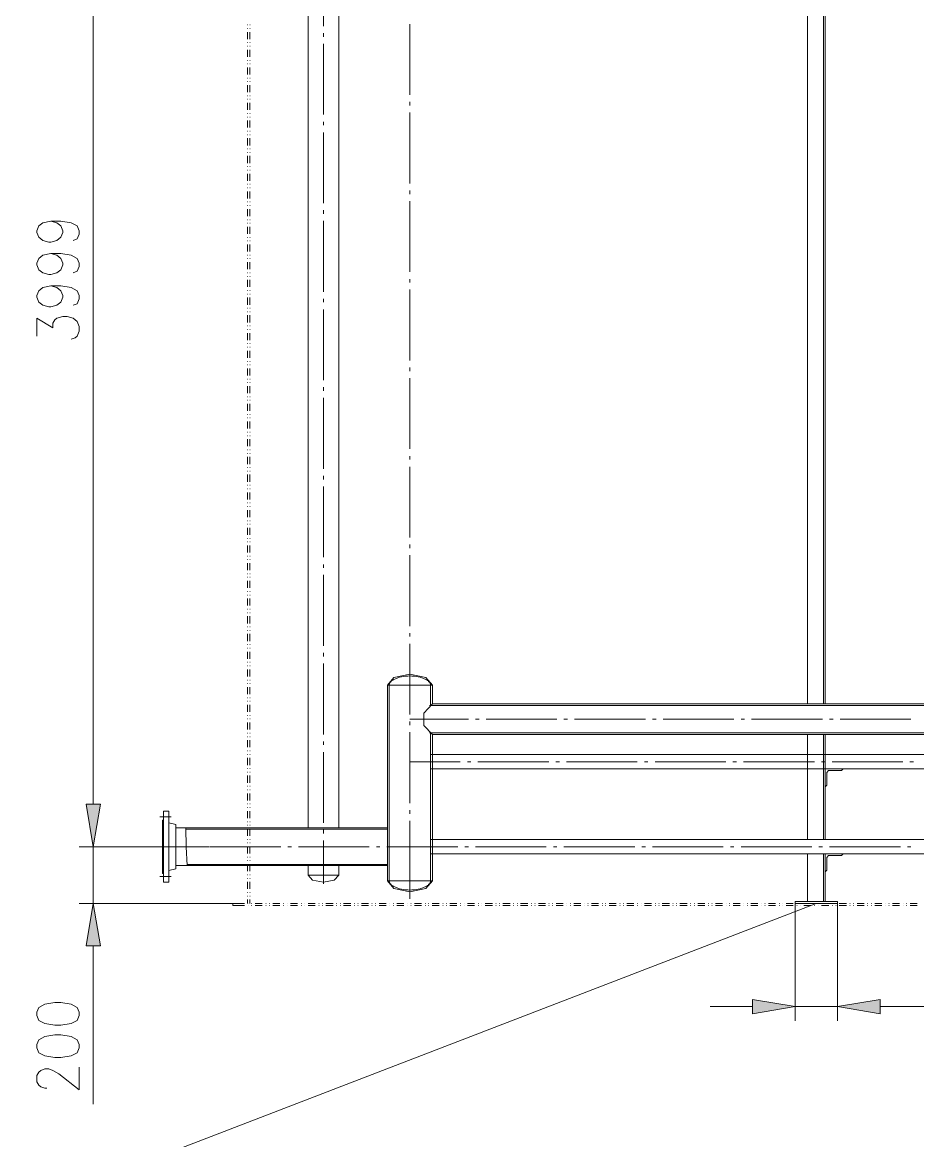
# Model space of a CAD drawing. Header units: millimetres. Extents: x 0 to 829, y 0 to 586.
# Drawn here: x 74.4 to 136.7, y 430.2 to 508 of the extents above; entities that cross this region are included whole.
import ezdxf

# ---------------------------------------------------------------- set-up
doc = ezdxf.new("R2010")
doc.units = ezdxf.units.MM

msp = doc.modelspace()

# ---------------------------------------------------------------- hatches: boundary and pattern name
h = msp.add_hatch(color=0)
h.dxf.hatch_style = 2
h.paths.add_polyline_path([(78.856417, 453.626361), (79.350306, 450.670083), (79.840667, 453.626361)])
h = msp.add_hatch(color=0)
h.dxf.hatch_style = 2
h.paths.add_polyline_path([(78.856417, 453.626361), (79.350306, 450.670083), (79.840667, 453.626361)])
h = msp.add_hatch(color=0)
h.dxf.hatch_style = 2
h.paths.add_polyline_path([(78.856417, 443.76975), (79.350306, 446.726028), (79.840667, 443.76975)])
h = msp.add_hatch(color=0)
h.dxf.hatch_style = 2
h.paths.add_polyline_path([(125.246694, 440.033833), (128.202972, 439.539944), (125.246694, 439.049583)])
h = msp.add_hatch(color=0)
h.dxf.hatch_style = 2
h.paths.add_polyline_path([(134.119056, 440.033833), (131.15925, 439.539944), (134.119056, 439.049583)])

# ---------------------------------------------------------------- linework, layer by layer
at = {"color": 0, "lineweight": 0}
for points in [[(94.308083, 451.982417), (94.308083, 540.377944)], [(129.060222, 529.029083), (129.060222, 460.607833)], [(130.185583, 529.029083), (130.185583, 460.607833)], [(130.302, 529.029083), (130.302, 460.607833)], [(96.435333, 451.982417), (96.435333, 528.468167)], [(79.350306, 453.626361), (79.350306, 526.57375)], [(95.373472, 507.784806), (95.373472, 512.716639)], [(90.088861, 507.869472), (90.1065, 507.869472)], [(90.088861, 507.622528), (90.1065, 507.622528)], [(90.244083, 507.869472), (90.261722, 507.869472)], [(90.244083, 507.622528), (90.261722, 507.622528)], [(101.384806, 503.004667), (101.384806, 507.932972)], [(90.088861, 507.375583), (90.088861, 506.881694)], [(90.244083, 507.375583), (90.244083, 506.881694)], [(95.373472, 507.0475), (95.373472, 507.294444)], [(90.088861, 506.638278), (90.1065, 506.638278)], [(90.088861, 506.391333), (90.1065, 506.391333)], [(90.088861, 506.144389), (90.088861, 505.6505)], [(90.244083, 506.638278), (90.261722, 506.638278)], [(90.244083, 506.391333), (90.261722, 506.391333)], [(90.244083, 506.144389), (90.244083, 505.6505)], [(95.373472, 501.625306), (95.373472, 506.553611)], [(90.088861, 505.403556), (90.1065, 505.403556)], [(90.088861, 505.156611), (90.1065, 505.156611)], [(90.244083, 505.403556), (90.261722, 505.403556)], [(90.244083, 505.156611), (90.261722, 505.156611)], [(90.088861, 504.913194), (90.088861, 504.419306)], [(90.244083, 504.913194), (90.244083, 504.419306)], [(90.088861, 504.172361), (90.1065, 504.172361)], [(90.088861, 503.925417), (90.1065, 503.925417)], [(90.088861, 503.678472), (90.088861, 503.184583)], [(90.244083, 504.172361), (90.261722, 504.172361)], [(90.244083, 503.925417), (90.261722, 503.925417)], [(90.244083, 503.678472), (90.244083, 503.184583)], [(90.088861, 502.941167), (90.1065, 502.941167)], [(90.244083, 502.941167), (90.261722, 502.941167)], [(90.088861, 502.694222), (90.1065, 502.694222)], [(90.088861, 502.447278), (90.088861, 501.953389)], [(90.244083, 502.694222), (90.261722, 502.694222)], [(90.244083, 502.447278), (90.244083, 501.953389)], [(101.384806, 502.263833), (101.384806, 502.510778)], [(90.088861, 501.706444), (90.1065, 501.706444)], [(90.088861, 501.4595), (90.1065, 501.4595)], [(90.244083, 501.706444), (90.261722, 501.706444)], [(90.244083, 501.4595), (90.261722, 501.4595)], [(101.384806, 496.841639), (101.384806, 501.769944)], [(90.088861, 501.212556), (90.088861, 500.722194)], [(90.244083, 501.212556), (90.244083, 500.722194)], [(95.373472, 500.884472), (95.373472, 501.131417)], [(90.088861, 500.47525), (90.1065, 500.47525)], [(90.088861, 500.228306), (90.1065, 500.228306)], [(90.088861, 499.981361), (90.088861, 499.487472)], [(90.244083, 500.47525), (90.261722, 500.47525)], [(90.244083, 500.228306), (90.261722, 500.228306)], [(90.244083, 499.981361), (90.244083, 499.487472)], [(95.373472, 495.462278), (95.373472, 500.390583)], [(90.088861, 499.244056), (90.1065, 499.244056)], [(90.088861, 498.997111), (90.1065, 498.997111)], [(90.244083, 499.244056), (90.261722, 499.244056)], [(90.244083, 498.997111), (90.261722, 498.997111)], [(90.088861, 498.750167), (90.088861, 498.256278)], [(90.244083, 498.750167), (90.244083, 498.256278)], [(90.088861, 498.009333), (90.1065, 498.009333)], [(90.088861, 497.762389), (90.1065, 497.762389)], [(90.088861, 497.515444), (90.088861, 497.025083)], [(90.244083, 498.009333), (90.261722, 498.009333)], [(90.244083, 497.762389), (90.261722, 497.762389)], [(90.244083, 497.515444), (90.244083, 497.025083)], [(90.088861, 496.778139), (90.1065, 496.778139)], [(90.244083, 496.778139), (90.261722, 496.778139)], [(90.088861, 496.531194), (90.1065, 496.531194)], [(90.088861, 496.28425), (90.088861, 495.790361)], [(90.244083, 496.531194), (90.261722, 496.531194)], [(90.244083, 496.28425), (90.244083, 495.790361)], [(101.384806, 496.100806), (101.384806, 496.34775)], [(90.088861, 495.546944), (90.1065, 495.546944)], [(90.088861, 495.3), (90.1065, 495.3)], [(90.088861, 495.053056), (90.088861, 494.559167)], [(90.244083, 495.546944), (90.261722, 495.546944)], [(90.244083, 495.3), (90.261722, 495.3)], [(90.244083, 495.053056), (90.244083, 494.559167)], [(101.384806, 490.678611), (101.384806, 495.610444)], [(90.088861, 494.312222), (90.1065, 494.312222)], [(90.244083, 494.312222), (90.261722, 494.312222)], [(95.373472, 494.721444), (95.373472, 494.968389)], [(76.3905, 494.213444), (76.813833, 494.100556), (77.096056, 493.874778), (77.237167, 493.536111), (77.237167, 493.423222), (77.096056, 493.088083), (76.813833, 492.862306), (76.3905, 492.749417), (76.249389, 492.749417), (75.826056, 492.862306), (75.547361, 493.088083), (75.40625, 493.423222), (75.40625, 493.536111), (75.547361, 493.874778), (75.826056, 494.100556), (76.3905, 494.213444), (77.096056, 494.213444), (77.798083, 494.100556), (78.221417, 493.874778), (78.362528, 493.536111), (78.362528, 493.313861), (78.221417, 492.975194), (77.939194, 492.862306)], [(90.088861, 494.065278), (90.1065, 494.065278)], [(90.088861, 493.818333), (90.088861, 493.327972)], [(90.244083, 494.065278), (90.261722, 494.065278)], [(90.244083, 493.818333), (90.244083, 493.327972)], [(95.373472, 489.29925), (95.373472, 494.231083)], [(90.088861, 493.081028), (90.1065, 493.081028)], [(90.088861, 492.834083), (90.1065, 492.834083)], [(90.244083, 493.081028), (90.261722, 493.081028)], [(90.244083, 492.834083), (90.261722, 492.834083)], [(76.3905, 491.959194), (76.813833, 491.846306), (77.096056, 491.620528), (77.237167, 491.285389), (77.237167, 491.1725), (77.096056, 490.833833), (76.813833, 490.608056), (76.3905, 490.495167), (76.249389, 490.495167), (75.826056, 490.608056), (75.547361, 490.833833), (75.40625, 491.1725), (75.40625, 491.285389), (75.547361, 491.620528), (75.826056, 491.846306), (76.3905, 491.959194), (77.096056, 491.959194), (77.798083, 491.846306), (78.221417, 491.620528), (78.362528, 491.285389), (78.362528, 491.059611), (78.221417, 490.720944), (77.939194, 490.608056)], [(90.088861, 492.587139), (90.088861, 492.09325)], [(90.244083, 492.587139), (90.244083, 492.09325)], [(90.088861, 491.849833), (90.1065, 491.849833)], [(90.088861, 491.602889), (90.1065, 491.602889)], [(90.088861, 491.355944), (90.088861, 490.862056)], [(90.244083, 491.849833), (90.261722, 491.849833)], [(90.244083, 491.602889), (90.261722, 491.602889)], [(90.244083, 491.355944), (90.244083, 490.862056)], [(90.088861, 490.615111), (90.1065, 490.615111)], [(90.088861, 490.368167), (90.1065, 490.368167)], [(90.244083, 490.615111), (90.261722, 490.615111)], [(90.244083, 490.368167), (90.261722, 490.368167)], [(76.3905, 489.704944), (76.813833, 489.595583), (77.096056, 489.369806), (77.237167, 489.031139), (77.237167, 488.91825), (77.096056, 488.579583), (76.813833, 488.353806), (76.3905, 488.240917), (76.249389, 488.240917), (75.826056, 488.353806), (75.547361, 488.579583), (75.40625, 488.91825), (75.40625, 489.031139), (75.547361, 489.369806), (75.826056, 489.595583), (76.3905, 489.704944), (77.096056, 489.704944), (77.798083, 489.595583), (78.221417, 489.369806), (78.362528, 489.031139), (78.362528, 488.805361), (78.221417, 488.466694), (77.939194, 488.353806)], [(90.088861, 490.121222), (90.088861, 489.630861)], [(90.244083, 490.121222), (90.244083, 489.630861)], [(101.384806, 489.941306), (101.384806, 490.184722)], [(90.088861, 489.383917), (90.1065, 489.383917)], [(90.088861, 489.136972), (90.1065, 489.136972)], [(90.088861, 488.890028), (90.088861, 488.396139)], [(90.244083, 489.383917), (90.261722, 489.383917)], [(90.244083, 489.136972), (90.261722, 489.136972)], [(90.244083, 488.890028), (90.244083, 488.396139)], [(95.373472, 488.561944), (95.373472, 488.805361)], [(101.384806, 484.515583), (101.384806, 489.447417)], [(90.088861, 488.149194), (90.1065, 488.149194)], [(90.244083, 488.149194), (90.261722, 488.149194)], [(95.373472, 483.136222), (95.373472, 488.068056)], [(75.40625, 486.212444), (75.40625, 487.454222), (76.531611, 486.776889), (76.531611, 487.115556), (76.672722, 487.341333), (76.813833, 487.454222), (77.237167, 487.567111), (77.519389, 487.567111), (77.939194, 487.454222), (78.221417, 487.228444), (78.362528, 486.889778), (78.362528, 486.551111), (78.221417, 486.212444), (78.080306, 486.099556), (77.798083, 485.986667)], [(90.088861, 487.905778), (90.1065, 487.905778)], [(90.088861, 487.658833), (90.088861, 487.164944)], [(90.244083, 487.905778), (90.261722, 487.905778)], [(90.244083, 487.658833), (90.244083, 487.164944)], [(90.088861, 486.918), (90.1065, 486.918)], [(90.088861, 486.671056), (90.1065, 486.671056)], [(90.244083, 486.918), (90.261722, 486.918)], [(90.244083, 486.671056), (90.261722, 486.671056)], [(90.088861, 486.424111), (90.088861, 485.93375)], [(90.244083, 486.424111), (90.244083, 485.93375)], [(90.088861, 485.686806), (90.1065, 485.686806)], [(90.088861, 485.439861), (90.1065, 485.439861)], [(90.088861, 485.192917), (90.088861, 484.699028)], [(90.244083, 485.686806), (90.261722, 485.686806)], [(90.244083, 485.439861), (90.261722, 485.439861)], [(90.244083, 485.192917), (90.244083, 484.699028)], [(90.088861, 484.452083), (90.1065, 484.452083)], [(90.088861, 484.208667), (90.1065, 484.208667)], [(90.244083, 484.452083), (90.261722, 484.452083)], [(90.244083, 484.208667), (90.261722, 484.208667)], [(90.088861, 483.961722), (90.088861, 483.467833)], [(90.244083, 483.961722), (90.244083, 483.467833)], [(101.384806, 483.778278), (101.384806, 484.025222)], [(90.088861, 483.220889), (90.1065, 483.220889)], [(90.088861, 482.973944), (90.1065, 482.973944)], [(90.088861, 482.727), (90.088861, 482.236639)], [(90.244083, 483.220889), (90.261722, 483.220889)], [(90.244083, 482.973944), (90.261722, 482.973944)], [(90.244083, 482.727), (90.244083, 482.236639)], [(95.373472, 482.398917), (95.373472, 482.645861)], [(101.384806, 478.356083), (101.384806, 483.284389)], [(90.088861, 481.989694), (90.1065, 481.989694)], [(90.244083, 481.989694), (90.261722, 481.989694)], [(95.373472, 476.976722), (95.373472, 481.905028)], [(90.088861, 481.74275), (90.1065, 481.74275)], [(90.088861, 481.495806), (90.088861, 481.001917)], [(90.244083, 481.74275), (90.261722, 481.74275)], [(90.244083, 481.495806), (90.244083, 481.001917)], [(90.088861, 480.754972), (90.1065, 480.754972)], [(90.088861, 480.511556), (90.1065, 480.511556)], [(90.088861, 480.264611), (90.088861, 479.770722)], [(90.244083, 480.754972), (90.261722, 480.754972)], [(90.244083, 480.511556), (90.261722, 480.511556)], [(90.244083, 480.264611), (90.244083, 479.770722)], [(90.088861, 479.523778), (90.1065, 479.523778)], [(90.244083, 479.523778), (90.261722, 479.523778)], [(90.088861, 479.276833), (90.1065, 479.276833)], [(90.088861, 479.029889), (90.088861, 478.539528)], [(90.244083, 479.276833), (90.261722, 479.276833)], [(90.244083, 479.029889), (90.244083, 478.539528)], [(90.088861, 478.292583), (90.1065, 478.292583)], [(90.088861, 478.045639), (90.1065, 478.045639)], [(90.244083, 478.292583), (90.261722, 478.292583)], [(90.244083, 478.045639), (90.261722, 478.045639)], [(90.088861, 477.798694), (90.088861, 477.304806)], [(90.244083, 477.798694), (90.244083, 477.304806)], [(101.384806, 477.61525), (101.384806, 477.862194)], [(90.088861, 477.057861), (90.1065, 477.057861)], [(90.088861, 476.814444), (90.1065, 476.814444)], [(90.088861, 476.5675), (90.088861, 476.073611)], [(90.244083, 477.057861), (90.261722, 477.057861)], [(90.244083, 476.814444), (90.261722, 476.814444)], [(90.244083, 476.5675), (90.244083, 476.073611)], [(95.373472, 476.235889), (95.373472, 476.482833)], [(101.384806, 472.193056), (101.384806, 477.121361)], [(90.088861, 475.826667), (90.1065, 475.826667)], [(90.088861, 475.579722), (90.1065, 475.579722)], [(90.244083, 475.826667), (90.261722, 475.826667)], [(90.244083, 475.579722), (90.261722, 475.579722)], [(95.373472, 470.813694), (95.373472, 475.742)], [(90.088861, 475.332778), (90.088861, 474.842417)], [(90.244083, 475.332778), (90.244083, 474.842417)], [(90.088861, 474.595472), (90.1065, 474.595472)], [(90.088861, 474.348528), (90.1065, 474.348528)], [(90.088861, 474.101583), (90.088861, 473.607694)], [(90.244083, 474.595472), (90.261722, 474.595472)], [(90.244083, 474.348528), (90.261722, 474.348528)], [(90.244083, 474.101583), (90.244083, 473.607694)], [(90.088861, 473.36075), (90.1065, 473.36075)], [(90.244083, 473.36075), (90.261722, 473.36075)], [(90.088861, 473.117333), (90.1065, 473.117333)], [(90.088861, 472.870389), (90.088861, 472.3765)], [(90.244083, 473.117333), (90.261722, 473.117333)], [(90.244083, 472.870389), (90.244083, 472.3765)], [(90.088861, 472.129556), (90.1065, 472.129556)], [(90.088861, 471.882611), (90.1065, 471.882611)], [(90.244083, 472.129556), (90.261722, 472.129556)], [(90.244083, 471.882611), (90.261722, 471.882611)], [(101.384806, 471.452222), (101.384806, 471.699167)], [(90.088861, 471.635667), (90.088861, 471.145306)], [(90.244083, 471.635667), (90.244083, 471.145306)], [(101.384806, 466.030028), (101.384806, 470.961861)], [(90.088861, 470.898361), (90.1065, 470.898361)], [(90.088861, 470.651417), (90.1065, 470.651417)], [(90.088861, 470.404472), (90.088861, 469.910583)], [(90.244083, 470.898361), (90.261722, 470.898361)], [(90.244083, 470.651417), (90.261722, 470.651417)], [(90.244083, 470.404472), (90.244083, 469.910583)], [(95.373472, 470.072861), (95.373472, 470.319806)], [(90.088861, 469.663639), (90.1065, 469.663639)], [(90.088861, 469.420222), (90.1065, 469.420222)], [(90.244083, 469.663639), (90.261722, 469.663639)], [(90.244083, 469.420222), (90.261722, 469.420222)], [(95.373472, 464.650667), (95.373472, 469.5825)], [(90.088861, 469.173278), (90.088861, 468.679389)], [(90.244083, 469.173278), (90.244083, 468.679389)], [(90.088861, 468.432444), (90.1065, 468.432444)], [(90.088861, 468.1855), (90.1065, 468.1855)], [(90.088861, 467.938556), (90.088861, 467.448194)], [(90.244083, 468.432444), (90.261722, 468.432444)], [(90.244083, 468.1855), (90.261722, 468.1855)], [(90.244083, 467.938556), (90.244083, 467.448194)], [(90.088861, 467.20125), (90.1065, 467.20125)], [(90.244083, 467.20125), (90.261722, 467.20125)], [(90.088861, 466.954306), (90.1065, 466.954306)], [(90.088861, 466.707361), (90.088861, 466.213472)], [(90.244083, 466.954306), (90.261722, 466.954306)], [(90.244083, 466.707361), (90.244083, 466.213472)], [(90.088861, 465.966528), (90.1065, 465.966528)], [(90.088861, 465.723111), (90.1065, 465.723111)], [(90.088861, 465.476167), (90.088861, 464.982278)], [(90.244083, 465.966528), (90.261722, 465.966528)], [(90.244083, 465.723111), (90.261722, 465.723111)], [(90.244083, 465.476167), (90.244083, 464.982278)], [(101.384806, 465.292722), (101.384806, 465.539667)], [(90.088861, 464.735333), (90.1065, 464.735333)], [(90.244083, 464.735333), (90.261722, 464.735333)], [(101.384806, 459.870528), (101.384806, 464.798833)], [(90.088861, 464.488389), (90.1065, 464.488389)], [(90.088861, 464.241444), (90.088861, 463.751083)], [(90.244083, 464.488389), (90.261722, 464.488389)], [(90.244083, 464.241444), (90.244083, 463.751083)], [(95.373472, 463.913361), (95.373472, 464.160306)], [(90.088861, 463.504139), (90.1065, 463.504139)], [(90.088861, 463.257194), (90.1065, 463.257194)], [(90.244083, 463.504139), (90.261722, 463.504139)], [(90.244083, 463.257194), (90.261722, 463.257194)], [(95.373472, 458.491167), (95.373472, 463.419472)], [(90.088861, 463.01025), (90.088861, 462.516361)], [(90.244083, 463.01025), (90.244083, 462.516361)], [(102.954667, 461.909583), (102.496056, 462.449333), (101.384806, 462.671583), (100.277083, 462.449333), (99.818472, 461.909583)], [(102.834722, 461.909583), (102.834722, 461.934278), (102.831194, 461.958972), (102.824139, 461.987194), (102.813556, 462.011889), (102.802972, 462.040111), (102.785333, 462.068333), (102.767694, 462.096556), (102.743, 462.124778), (102.718306, 462.153), (102.690083, 462.181222), (102.654806, 462.209444), (102.619528, 462.237667), (102.580722, 462.265889), (102.538389, 462.290583), (102.492528, 462.318806), (102.443139, 462.3435), (102.390222, 462.364667), (102.337306, 462.389361), (102.280861, 462.410528), (102.220889, 462.431694), (102.157389, 462.449333), (102.093889, 462.466972), (101.963361, 462.498722), (101.825778, 462.523417), (101.681139, 462.541056), (101.532972, 462.551639), (101.384806, 462.555167), (101.236639, 462.551639), (101.092, 462.541056), (100.947361, 462.523417), (100.809778, 462.498722), (100.675722, 462.466972), (100.612222, 462.449333), (100.55225, 462.431694), (100.492278, 462.410528), (100.435833, 462.389361), (100.382917, 462.364667), (100.33, 462.3435), (100.280611, 462.318806), (100.23475, 462.290583), (100.192417, 462.265889), (100.153611, 462.237667), (100.114806, 462.209444), (100.083056, 462.181222), (100.054833, 462.153), (100.026611, 462.124778), (100.005444, 462.096556), (99.987806, 462.068333), (99.970167, 462.040111), (99.959583, 462.011889), (99.949, 461.987194), (99.941944, 461.958972), (99.938417, 461.934278), (99.938417, 461.909583)], [(90.088861, 462.269417), (90.1065, 462.269417)], [(90.088861, 462.022472), (90.1065, 462.022472)], [(90.088861, 461.779056), (90.088861, 461.285167)], [(90.244083, 462.269417), (90.261722, 462.269417)], [(90.244083, 462.022472), (90.261722, 462.022472)], [(90.244083, 461.779056), (90.244083, 461.285167)], [(99.818472, 448.302944), (99.818472, 461.909583)], [(99.818472, 461.909583), (102.954667, 461.909583)], [(99.938417, 448.302944), (99.938417, 461.909583)], [(102.834722, 460.544333), (102.834722, 461.909583)], [(102.954667, 460.607833), (102.954667, 461.909583)], [(90.088861, 461.038222), (90.1065, 461.038222)], [(90.088861, 460.791278), (90.1065, 460.791278)], [(90.244083, 461.038222), (90.261722, 461.038222)], [(90.244083, 460.791278), (90.261722, 460.791278)], [(90.088861, 460.544333), (90.088861, 460.053972)], [(90.244083, 460.544333), (90.244083, 460.053972)], [(102.954667, 460.607833), (102.358472, 459.976361), (102.358472, 459.108528), (102.954667, 458.477056)], [(102.757111, 460.487889), (195.759917, 460.487889)], [(102.954667, 460.607833), (195.558833, 460.607833)], [(90.088861, 459.807028), (90.1065, 459.807028)], [(90.088861, 459.560083), (90.1065, 459.560083)], [(90.088861, 459.313139), (90.088861, 458.81925)], [(90.244083, 459.807028), (90.261722, 459.807028)], [(90.244083, 459.560083), (90.261722, 459.560083)], [(90.244083, 459.313139), (90.244083, 458.81925)], [(101.384806, 459.542444), (105.462917, 459.542444)], [(101.384806, 459.129694), (101.384806, 459.376639)], [(105.956806, 459.542444), (106.20375, 459.542444)], [(106.694111, 459.542444), (111.625944, 459.542444)], [(112.116306, 459.542444), (112.36325, 459.542444)], [(112.857139, 459.542444), (117.785444, 459.542444)], [(118.279333, 459.542444), (118.526278, 459.542444)], [(119.020167, 459.542444), (123.948472, 459.542444)], [(124.442361, 459.542444), (124.689306, 459.542444)], [(125.179667, 459.542444), (130.1115, 459.542444)], [(130.605389, 459.542444), (130.848806, 459.542444)], [(131.342694, 459.542444), (136.271, 459.542444)], [(90.088861, 458.572306), (90.1065, 458.572306)], [(90.244083, 458.572306), (90.261722, 458.572306)], [(101.384806, 453.7075), (101.384806, 458.635806)], [(102.757111, 458.597), (195.759917, 458.597)], [(102.834722, 448.302944), (102.834722, 458.540556)], [(102.954667, 458.477056), (195.558833, 458.477056)], [(102.954667, 451.171028), (102.954667, 458.477056)], [(129.060222, 458.477056), (129.060222, 451.171028)], [(130.185583, 458.477056), (130.185583, 451.171028)], [(130.302, 458.477056), (130.302, 451.171028)], [(90.088861, 458.325361), (90.1065, 458.325361)], [(90.088861, 458.081944), (90.088861, 457.588056)], [(90.244083, 458.325361), (90.261722, 458.325361)], [(90.244083, 458.081944), (90.244083, 457.588056)], [(95.373472, 457.750333), (95.373472, 457.997278)], [(90.088861, 457.341111), (90.1065, 457.341111)], [(90.088861, 457.094167), (90.1065, 457.094167)], [(90.244083, 457.341111), (90.261722, 457.341111)], [(90.244083, 457.094167), (90.261722, 457.094167)], [(95.373472, 452.328139), (95.373472, 457.256444)], [(102.834722, 457.087111), (195.558833, 457.087111)], [(79.350306, 453.626361), (79.350306, 456.586167)], [(90.088861, 456.847222), (90.088861, 456.356861)], [(90.244083, 456.847222), (90.244083, 456.356861)], [(101.384806, 456.586167), (104.898472, 456.586167)], [(105.392361, 456.586167), (105.639306, 456.586167)], [(106.129667, 456.586167), (111.0615, 456.586167)], [(111.555389, 456.586167), (111.798806, 456.586167)], [(112.292694, 456.586167), (117.221, 456.586167)], [(117.714889, 456.586167), (117.961833, 456.586167)], [(118.455722, 456.586167), (123.384028, 456.586167)], [(123.877917, 456.586167), (124.124861, 456.586167)], [(124.61875, 456.586167), (129.547056, 456.586167)], [(130.040944, 456.586167), (130.284361, 456.586167)], [(130.77825, 456.586167), (135.710083, 456.586167)], [(136.200444, 456.586167), (136.447389, 456.586167)], [(90.088861, 456.109917), (90.1065, 456.109917)], [(90.088861, 455.862972), (90.1065, 455.862972)], [(90.088861, 455.616028), (90.088861, 455.122139)], [(90.244083, 456.109917), (90.261722, 456.109917)], [(90.244083, 455.862972), (90.261722, 455.862972)], [(90.244083, 455.616028), (90.244083, 455.122139)], [(102.834722, 456.081694), (195.558833, 456.081694)], [(130.538361, 455.965278), (130.421944, 455.845333)], [(130.421944, 455.845333), (130.421944, 454.959861)], [(130.538361, 455.965278), (131.427361, 455.965278)], [(131.427361, 455.965278), (131.543778, 456.081694)], [(90.088861, 454.875194), (90.1065, 454.875194)], [(90.088861, 454.62825), (90.1065, 454.62825)], [(90.244083, 454.875194), (90.261722, 454.875194)], [(90.244083, 454.62825), (90.261722, 454.62825)], [(130.302, 454.839917), (130.421944, 454.959861)], [(90.088861, 454.384833), (90.088861, 453.890944)], [(90.244083, 454.384833), (90.244083, 453.890944)], [(84.23275, 453.136), (84.606694, 453.136)], [(84.23275, 448.204167), (84.23275, 453.136)], [(84.606694, 448.204167), (84.606694, 453.136)], [(90.088861, 453.644), (90.1065, 453.644)], [(90.088861, 453.397056), (90.1065, 453.397056)], [(90.088861, 453.150111), (90.088861, 452.65975)], [(90.244083, 453.644), (90.261722, 453.644)], [(90.244083, 453.397056), (90.261722, 453.397056)], [(90.244083, 453.150111), (90.244083, 452.65975)], [(101.384806, 452.966667), (101.384806, 453.213611)], [(83.982278, 452.740889), (84.761917, 452.740889)], [(84.172778, 452.522167), (84.23275, 452.522167)], [(84.172778, 448.814472), (84.172778, 452.522167)], [(84.606694, 452.324611), (85.100583, 452.21525)], [(90.088861, 452.412806), (90.1065, 452.412806)], [(90.244083, 452.412806), (90.261722, 452.412806)], [(101.384806, 447.050583), (101.384806, 452.476306)], [(85.100583, 449.124917), (85.100583, 452.21525)], [(85.100583, 451.982417), (99.818472, 451.982417)], [(85.82025, 450.670083), (85.799083, 451.982417)], [(85.823778, 451.901278), (99.818472, 451.901278)], [(90.088861, 452.165861), (90.1065, 452.165861)], [(90.088861, 451.918917), (90.088861, 451.425028)], [(90.244083, 452.165861), (90.261722, 452.165861)], [(90.244083, 451.918917), (90.244083, 451.425028)], [(95.373472, 451.587306), (95.373472, 451.83425)], [(84.331528, 450.670083), (78.362528, 450.670083)], [(82.154889, 450.670083), (78.362528, 450.670083)], [(79.350306, 450.670083), (79.350306, 446.726028)], [(82.55, 450.670083), (86.236528, 450.670083)], [(83.894083, 450.670083), (87.411278, 450.670083)], [(85.82025, 450.670083), (85.88375, 449.35775)], [(86.730417, 450.670083), (86.977361, 450.670083)], [(87.47125, 450.670083), (92.399556, 450.670083)], [(90.088861, 451.178083), (90.1065, 451.178083)], [(90.088861, 450.931139), (90.1065, 450.931139)], [(90.088861, 450.687722), (90.088861, 450.193833)], [(90.244083, 451.178083), (90.261722, 451.178083)], [(90.244083, 450.931139), (90.261722, 450.931139)], [(90.244083, 450.687722), (90.244083, 450.193833)], [(92.893444, 450.670083), (93.140389, 450.670083)], [(93.63075, 450.670083), (98.562583, 450.670083)], [(95.373472, 448.077167), (95.373472, 451.096944)], [(99.052944, 450.670083), (99.299889, 450.670083)], [(99.793778, 450.670083), (104.722083, 450.670083)], [(102.834722, 451.171028), (195.558833, 451.171028)], [(102.954667, 451.171028), (102.954667, 450.165611)], [(105.215972, 450.670083), (105.462917, 450.670083)], [(105.956806, 450.670083), (110.885111, 450.670083)], [(111.379, 450.670083), (111.625944, 450.670083)], [(112.116306, 450.670083), (117.048139, 450.670083)], [(117.542028, 450.670083), (117.785444, 450.670083)], [(118.279333, 450.670083), (123.207639, 450.670083)], [(123.701528, 450.670083), (123.948472, 450.670083)], [(124.442361, 450.670083), (129.370667, 450.670083)], [(129.864556, 450.670083), (130.1115, 450.670083)], [(130.605389, 450.670083), (135.533694, 450.670083)], [(136.027583, 450.670083), (136.271, 450.670083)], [(90.088861, 449.946889), (90.1065, 449.946889)], [(90.244083, 449.946889), (90.261722, 449.946889)], [(102.834722, 450.165611), (195.558833, 450.165611)], [(102.954667, 448.302944), (102.954667, 450.165611)], [(129.060222, 450.165611), (129.060222, 446.845972)], [(130.185583, 450.165611), (130.185583, 446.845972)], [(130.302, 450.165611), (130.302, 446.845972)], [(130.538361, 450.049194), (130.421944, 449.92925)], [(130.421944, 449.92925), (130.421944, 449.043778)], [(130.538361, 450.049194), (131.427361, 450.049194)], [(131.427361, 450.049194), (131.543778, 450.165611)], [(84.606694, 449.012028), (85.100583, 449.124917)], [(85.100583, 449.35775), (99.818472, 449.35775)], [(85.862583, 449.438889), (99.818472, 449.438889)], [(90.088861, 449.699944), (90.1065, 449.699944)], [(90.088861, 449.453), (90.088861, 448.962639)], [(90.244083, 449.699944), (90.261722, 449.699944)], [(90.244083, 449.453), (90.244083, 448.962639)], [(94.308083, 448.698056), (94.308083, 449.35775)], [(96.435333, 448.698056), (96.435333, 449.35775)], [(83.982278, 448.599278), (84.761917, 448.599278)], [(84.172778, 448.814472), (84.23275, 448.814472)], [(90.088861, 448.715694), (90.1065, 448.715694)], [(90.088861, 448.46875), (90.1065, 448.46875)], [(90.244083, 448.715694), (90.261722, 448.715694)], [(90.244083, 448.46875), (90.261722, 448.46875)], [(94.308083, 448.698056), (96.435333, 448.698056)], [(94.308083, 448.698056), (94.618528, 448.345278), (95.373472, 448.197111), (96.124889, 448.345278), (96.435333, 448.698056)], [(130.302, 448.923833), (130.421944, 449.043778)], [(84.23275, 448.204167), (84.606694, 448.204167)], [(90.088861, 448.221806), (90.088861, 447.727917)], [(90.244083, 448.221806), (90.244083, 447.727917)], [(99.818472, 448.302944), (102.954667, 448.302944)], [(102.954667, 448.302944), (102.496056, 447.763194), (101.384806, 447.540944), (100.277083, 447.763194), (99.818472, 448.302944)], [(102.834722, 448.302944), (102.834722, 448.27825), (102.831194, 448.253556), (102.824139, 448.225333), (102.813556, 448.200639), (102.802972, 448.172417), (102.785333, 448.144194), (102.767694, 448.115972), (102.743, 448.08775), (102.718306, 448.059528), (102.690083, 448.031306), (102.654806, 448.003083), (102.619528, 447.974861), (102.580722, 447.946639), (102.538389, 447.921944), (102.492528, 447.893722), (102.443139, 447.869028), (102.390222, 447.847861), (102.337306, 447.823167), (102.280861, 447.802), (102.220889, 447.780833), (102.157389, 447.763194), (102.093889, 447.745556), (101.963361, 447.713806), (101.825778, 447.689111), (101.681139, 447.671472), (101.532972, 447.660889), (101.384806, 447.657361), (101.236639, 447.660889), (101.092, 447.671472), (100.947361, 447.689111), (100.809778, 447.713806), (100.675722, 447.745556), (100.612222, 447.763194), (100.55225, 447.780833), (100.492278, 447.802), (100.435833, 447.823167), (100.382917, 447.847861), (100.33, 447.869028), (100.280611, 447.893722), (100.23475, 447.921944), (100.192417, 447.946639), (100.153611, 447.974861), (100.114806, 448.003083), (100.083056, 448.031306), (100.054833, 448.059528), (100.026611, 448.08775), (100.005444, 448.115972), (99.987806, 448.144194), (99.970167, 448.172417), (99.959583, 448.200639), (99.949, 448.225333), (99.941944, 448.253556), (99.938417, 448.27825), (99.938417, 448.302944)], [(90.088861, 447.480972), (90.1065, 447.480972)], [(90.088861, 447.234028), (90.1065, 447.234028)], [(90.088861, 446.990611), (90.088861, 446.726028)], [(90.244083, 447.480972), (90.261722, 447.480972)], [(90.244083, 447.234028), (90.261722, 447.234028)], [(90.244083, 446.990611), (90.244083, 446.726028)], [(128.202972, 446.845972), (128.202972, 446.726028)], [(128.202972, 446.845972), (131.15925, 446.845972)], [(131.15925, 446.845972), (131.15925, 446.726028)], [(129.681111, 446.726028), (43.896139, 413.709556)], [(89.062278, 446.726028), (78.362528, 446.726028)], [(89.062278, 446.726028), (89.877194, 446.726028)], [(89.062278, 446.726028), (89.062278, 446.567278)], [(89.062278, 446.567278), (89.877194, 446.567278)], [(90.120611, 446.726028), (90.13825, 446.726028)], [(90.120611, 446.567278), (90.13825, 446.567278)], [(90.367556, 446.726028), (90.385194, 446.726028)], [(90.367556, 446.567278), (90.385194, 446.567278)], [(90.6145, 446.726028), (91.108389, 446.726028)], [(90.6145, 446.567278), (91.108389, 446.567278)], [(91.355333, 446.726028), (91.372972, 446.726028)], [(91.355333, 446.567278), (91.372972, 446.567278)], [(91.602278, 446.726028), (91.619917, 446.726028)], [(91.602278, 446.567278), (91.619917, 446.567278)], [(91.849222, 446.726028), (92.339583, 446.726028)], [(91.849222, 446.567278), (92.339583, 446.567278)], [(92.586528, 446.726028), (92.604167, 446.726028)], [(92.586528, 446.567278), (92.604167, 446.567278)], [(92.833472, 446.726028), (92.851111, 446.726028)], [(92.833472, 446.567278), (92.851111, 446.567278)], [(93.080417, 446.726028), (93.574306, 446.726028)], [(93.080417, 446.567278), (93.574306, 446.567278)], [(93.817722, 446.726028), (93.835361, 446.726028)], [(93.817722, 446.567278), (93.835361, 446.567278)], [(94.064667, 446.726028), (94.082306, 446.726028)], [(94.064667, 446.567278), (94.082306, 446.567278)], [(94.311611, 446.726028), (94.8055, 446.726028)], [(94.311611, 446.567278), (94.8055, 446.567278)], [(95.052444, 446.726028), (95.070083, 446.726028)], [(95.052444, 446.567278), (95.070083, 446.567278)], [(95.299389, 446.726028), (95.317028, 446.726028)], [(95.299389, 446.567278), (95.317028, 446.567278)], [(95.546333, 446.726028), (96.036694, 446.726028)], [(95.546333, 446.567278), (96.036694, 446.567278)], [(96.283639, 446.726028), (96.301278, 446.726028)], [(96.283639, 446.567278), (96.301278, 446.567278)], [(96.530583, 446.726028), (96.548222, 446.726028)], [(96.530583, 446.567278), (96.548222, 446.567278)], [(96.777528, 446.726028), (97.271417, 446.726028)], [(96.777528, 446.567278), (97.271417, 446.567278)], [(97.518361, 446.726028), (97.536, 446.726028)], [(97.518361, 446.567278), (97.536, 446.567278)], [(97.761778, 446.726028), (97.779417, 446.726028)], [(97.761778, 446.567278), (97.779417, 446.567278)], [(98.008722, 446.726028), (98.502611, 446.726028)], [(98.008722, 446.567278), (98.502611, 446.567278)], [(98.749556, 446.726028), (98.767194, 446.726028)], [(98.749556, 446.567278), (98.767194, 446.567278)], [(98.9965, 446.726028), (99.014139, 446.726028)], [(98.9965, 446.567278), (99.014139, 446.567278)], [(99.243444, 446.726028), (99.733806, 446.726028)], [(99.243444, 446.567278), (99.733806, 446.567278)], [(99.98075, 446.726028), (99.998389, 446.726028)], [(99.98075, 446.567278), (99.998389, 446.567278)], [(100.227694, 446.726028), (100.245333, 446.726028)], [(100.227694, 446.567278), (100.245333, 446.567278)], [(100.474639, 446.726028), (100.968528, 446.726028)], [(100.474639, 446.567278), (100.968528, 446.567278)], [(101.215472, 446.726028), (101.233111, 446.726028)], [(101.215472, 446.567278), (101.233111, 446.567278)], [(101.458889, 446.726028), (101.476528, 446.726028)], [(101.458889, 446.567278), (101.476528, 446.567278)], [(101.705833, 446.726028), (102.199722, 446.726028)], [(101.705833, 446.567278), (102.199722, 446.567278)], [(102.446667, 446.726028), (102.464306, 446.726028)], [(102.446667, 446.567278), (102.464306, 446.567278)], [(102.693611, 446.726028), (102.71125, 446.726028)], [(102.693611, 446.567278), (102.71125, 446.567278)], [(102.940556, 446.726028), (103.430917, 446.726028)], [(102.940556, 446.567278), (103.430917, 446.567278)], [(103.677861, 446.726028), (103.6955, 446.726028)], [(103.677861, 446.567278), (103.6955, 446.567278)], [(103.924806, 446.726028), (103.942444, 446.726028)], [(103.924806, 446.567278), (103.942444, 446.567278)], [(104.17175, 446.726028), (104.665639, 446.726028)], [(104.17175, 446.567278), (104.665639, 446.567278)], [(104.912583, 446.726028), (104.930222, 446.726028)], [(104.912583, 446.567278), (104.930222, 446.567278)], [(105.156, 446.726028), (105.173639, 446.726028)], [(105.156, 446.567278), (105.173639, 446.567278)], [(105.402944, 446.726028), (105.896833, 446.726028)], [(105.402944, 446.567278), (105.896833, 446.567278)], [(106.143778, 446.726028), (106.161417, 446.726028)], [(106.143778, 446.567278), (106.161417, 446.567278)], [(106.390722, 446.726028), (106.408361, 446.726028)], [(106.390722, 446.567278), (106.408361, 446.567278)], [(106.637667, 446.726028), (107.128028, 446.726028)], [(106.637667, 446.567278), (107.128028, 446.567278)], [(107.374972, 446.726028), (107.392611, 446.726028)], [(107.374972, 446.567278), (107.392611, 446.567278)], [(107.621917, 446.726028), (107.639556, 446.726028)], [(107.621917, 446.567278), (107.639556, 446.567278)], [(107.868861, 446.726028), (108.36275, 446.726028)], [(107.868861, 446.567278), (108.36275, 446.567278)], [(108.609694, 446.726028), (108.627333, 446.726028)], [(108.609694, 446.567278), (108.627333, 446.567278)], [(108.853111, 446.726028), (108.87075, 446.726028)], [(108.853111, 446.567278), (108.87075, 446.567278)], [(109.100056, 446.726028), (109.593944, 446.726028)], [(109.100056, 446.567278), (109.593944, 446.567278)], [(109.840889, 446.726028), (109.858528, 446.726028)], [(109.840889, 446.567278), (109.858528, 446.567278)], [(110.087833, 446.726028), (110.105472, 446.726028)], [(110.087833, 446.567278), (110.105472, 446.567278)], [(110.334778, 446.726028), (110.825139, 446.726028)], [(110.334778, 446.567278), (110.825139, 446.567278)], [(111.072083, 446.726028), (111.089722, 446.726028)], [(111.072083, 446.567278), (111.089722, 446.567278)], [(111.319028, 446.726028), (111.336667, 446.726028)], [(111.319028, 446.567278), (111.336667, 446.567278)], [(111.565972, 446.726028), (112.059861, 446.726028)], [(111.565972, 446.567278), (112.059861, 446.567278)], [(112.306806, 446.726028), (112.324444, 446.726028)], [(112.306806, 446.567278), (112.324444, 446.567278)], [(112.550222, 446.726028), (112.567861, 446.726028)], [(112.550222, 446.567278), (112.567861, 446.567278)], [(112.797167, 446.726028), (113.291056, 446.726028)], [(112.797167, 446.567278), (113.291056, 446.567278)], [(113.538, 446.726028), (113.555639, 446.726028)], [(113.538, 446.567278), (113.555639, 446.567278)], [(113.784944, 446.726028), (113.802583, 446.726028)], [(113.784944, 446.567278), (113.802583, 446.567278)], [(114.031889, 446.726028), (114.52225, 446.726028)], [(114.031889, 446.567278), (114.52225, 446.567278)], [(114.769194, 446.726028), (114.786833, 446.726028)], [(114.769194, 446.567278), (114.786833, 446.567278)], [(115.016139, 446.726028), (115.033778, 446.726028)], [(115.016139, 446.567278), (115.033778, 446.567278)], [(115.263083, 446.726028), (115.756972, 446.726028)], [(115.263083, 446.567278), (115.756972, 446.567278)], [(116.003917, 446.726028), (116.021556, 446.726028)], [(116.003917, 446.567278), (116.021556, 446.567278)], [(116.247333, 446.726028), (116.264972, 446.726028)], [(116.247333, 446.567278), (116.264972, 446.567278)], [(116.494278, 446.726028), (116.988167, 446.726028)], [(116.494278, 446.567278), (116.988167, 446.567278)], [(117.235111, 446.726028), (117.25275, 446.726028)], [(117.235111, 446.567278), (117.25275, 446.567278)], [(117.482056, 446.726028), (117.499694, 446.726028)], [(117.482056, 446.567278), (117.499694, 446.567278)], [(117.729, 446.726028), (118.219361, 446.726028)], [(117.729, 446.567278), (118.219361, 446.567278)], [(118.466306, 446.726028), (118.483944, 446.726028)], [(118.466306, 446.567278), (118.483944, 446.567278)], [(118.71325, 446.726028), (118.730889, 446.726028)], [(118.71325, 446.567278), (118.730889, 446.567278)], [(118.960194, 446.726028), (119.454083, 446.726028)], [(118.960194, 446.567278), (119.454083, 446.567278)], [(119.701028, 446.726028), (119.718667, 446.726028)], [(119.701028, 446.567278), (119.718667, 446.567278)], [(119.944444, 446.726028), (119.962083, 446.726028)], [(119.944444, 446.567278), (119.962083, 446.567278)], [(120.191389, 446.726028), (120.685278, 446.726028)], [(120.191389, 446.567278), (120.685278, 446.567278)], [(120.932222, 446.726028), (120.949861, 446.726028)], [(120.932222, 446.567278), (120.949861, 446.567278)], [(121.179167, 446.726028), (121.196806, 446.726028)], [(121.179167, 446.567278), (121.196806, 446.567278)], [(121.426111, 446.726028), (121.916472, 446.726028)], [(121.426111, 446.567278), (121.916472, 446.567278)], [(122.163417, 446.726028), (122.181056, 446.726028)], [(122.163417, 446.567278), (122.181056, 446.567278)], [(122.410361, 446.726028), (122.428, 446.726028)], [(122.410361, 446.567278), (122.428, 446.567278)], [(122.657306, 446.726028), (123.151194, 446.726028)], [(122.657306, 446.567278), (123.151194, 446.567278)], [(123.398139, 446.726028), (123.415778, 446.726028)], [(123.398139, 446.567278), (123.415778, 446.567278)], [(123.645083, 446.726028), (123.662722, 446.726028)], [(123.645083, 446.567278), (123.662722, 446.567278)], [(123.8885, 446.726028), (124.382389, 446.726028)], [(123.8885, 446.567278), (124.382389, 446.567278)], [(124.629333, 446.726028), (124.646972, 446.726028)], [(124.629333, 446.567278), (124.646972, 446.567278)], [(124.876278, 446.726028), (124.893917, 446.726028)], [(124.876278, 446.567278), (124.893917, 446.567278)], [(125.123222, 446.726028), (125.613583, 446.726028)], [(125.123222, 446.567278), (125.613583, 446.567278)], [(125.860528, 446.726028), (125.878167, 446.726028)], [(125.860528, 446.567278), (125.878167, 446.567278)], [(126.107472, 446.726028), (126.125111, 446.726028)], [(126.107472, 446.567278), (126.125111, 446.567278)], [(126.354417, 446.726028), (126.848306, 446.726028)], [(126.354417, 446.567278), (126.848306, 446.567278)], [(127.09525, 446.726028), (127.112889, 446.726028)], [(127.09525, 446.567278), (127.112889, 446.567278)], [(127.342194, 446.726028), (127.359833, 446.726028)], [(127.342194, 446.567278), (127.359833, 446.567278)], [(127.585611, 446.726028), (128.0795, 446.726028)], [(127.585611, 446.567278), (128.0795, 446.567278)], [(128.202972, 446.726028), (128.202972, 438.555694)], [(128.202972, 446.726028), (131.15925, 446.726028)], [(128.326444, 446.726028), (128.344083, 446.726028)], [(128.326444, 446.567278), (128.344083, 446.567278)], [(128.573389, 446.726028), (128.591028, 446.726028)], [(128.573389, 446.567278), (128.591028, 446.567278)], [(128.820333, 446.726028), (129.310694, 446.726028)], [(128.820333, 446.567278), (129.310694, 446.567278)], [(129.557639, 446.726028), (129.575278, 446.726028)], [(129.557639, 446.567278), (129.575278, 446.567278)], [(129.804583, 446.726028), (129.822222, 446.726028)], [(129.804583, 446.567278), (129.822222, 446.567278)], [(130.051528, 446.726028), (130.545417, 446.726028)], [(130.051528, 446.567278), (130.545417, 446.567278)], [(130.792361, 446.726028), (130.81, 446.726028)], [(130.792361, 446.567278), (130.81, 446.567278)], [(131.039306, 446.726028), (131.056944, 446.726028)], [(131.039306, 446.567278), (131.056944, 446.567278)], [(131.15925, 446.726028), (131.15925, 438.555694)], [(131.282722, 446.726028), (131.776611, 446.726028)], [(131.282722, 446.567278), (131.776611, 446.567278)], [(132.023556, 446.726028), (132.041194, 446.726028)], [(132.023556, 446.567278), (132.041194, 446.567278)], [(132.2705, 446.726028), (132.288139, 446.726028)], [(132.2705, 446.567278), (132.288139, 446.567278)], [(132.517444, 446.726028), (133.007806, 446.726028)], [(132.517444, 446.567278), (133.007806, 446.567278)], [(133.25475, 446.726028), (133.272389, 446.726028)], [(133.25475, 446.567278), (133.272389, 446.567278)], [(133.501694, 446.726028), (133.519333, 446.726028)], [(133.501694, 446.567278), (133.519333, 446.567278)], [(133.748639, 446.726028), (134.242528, 446.726028)], [(133.748639, 446.567278), (134.242528, 446.567278)], [(134.489472, 446.726028), (134.507111, 446.726028)], [(134.489472, 446.567278), (134.507111, 446.567278)], [(134.736417, 446.726028), (134.754056, 446.726028)], [(134.736417, 446.567278), (134.754056, 446.567278)], [(134.979833, 446.726028), (135.473722, 446.726028)], [(134.979833, 446.567278), (135.473722, 446.567278)], [(135.720667, 446.726028), (135.738306, 446.726028)], [(135.720667, 446.567278), (135.738306, 446.567278)], [(135.967611, 446.726028), (135.98525, 446.726028)], [(135.967611, 446.567278), (135.98525, 446.567278)], [(136.214556, 446.726028), (136.708444, 446.726028)], [(136.214556, 446.567278), (136.708444, 446.567278)], [(79.350306, 443.76975), (79.350306, 432.756028)], [(125.246694, 439.539944), (122.286889, 439.539944)], [(128.202972, 439.539944), (131.15925, 439.539944)], [(134.119056, 439.539944), (155.948944, 439.539944)], [(76.108278, 433.853167), (75.967167, 433.853167), (75.688472, 433.966056), (75.547361, 434.078944), (75.40625, 434.304722), (75.40625, 434.75275), (75.547361, 434.978528), (75.688472, 435.091417), (75.967167, 435.204306), (76.249389, 435.204306), (76.531611, 435.091417), (76.954944, 434.865639), (78.362528, 433.740278), (78.362528, 435.317194)]]:
    msp.add_lwpolyline(points, dxfattribs=at)
for points in [[(78.856417, 453.626361), (79.350306, 450.670083), (79.840667, 453.626361)], [(78.856417, 453.626361), (79.350306, 450.670083), (79.840667, 453.626361)], [(78.856417, 443.76975), (79.350306, 446.726028), (79.840667, 443.76975)], [(75.40625, 438.922583), (75.547361, 438.583917), (75.967167, 438.361667), (76.672722, 438.248778), (77.096056, 438.248778), (77.798083, 438.361667), (78.221417, 438.583917), (78.362528, 438.922583), (78.362528, 439.148361), (78.221417, 439.487028), (77.798083, 439.712806), (77.096056, 439.825694), (76.672722, 439.825694), (75.967167, 439.712806), (75.547361, 439.487028), (75.40625, 439.148361)], [(125.246694, 440.033833), (128.202972, 439.539944), (125.246694, 439.049583)], [(134.119056, 440.033833), (131.15925, 439.539944), (134.119056, 439.049583)], [(75.40625, 436.668333), (75.547361, 436.333194), (75.967167, 436.107417), (76.672722, 435.994528), (77.096056, 435.994528), (77.798083, 436.107417), (78.221417, 436.333194), (78.362528, 436.668333), (78.362528, 436.894111), (78.221417, 437.232778), (77.798083, 437.458556), (77.096056, 437.571444), (76.672722, 437.571444), (75.967167, 437.458556), (75.547361, 437.232778), (75.40625, 436.894111)]]:
    msp.add_lwpolyline(points, close=True, dxfattribs=at)

doc.saveas('drawing.dxf')
